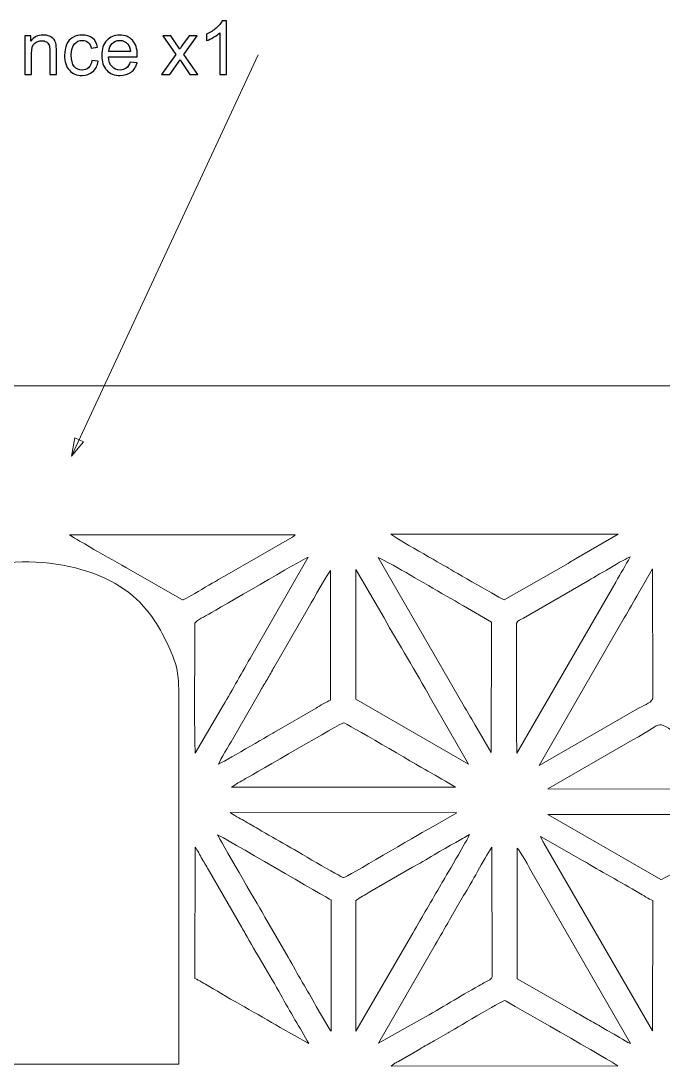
# Model space of a CAD drawing. Header units: inches. Extents: x -60.4 to -14.9, y -20.3 to 14.1.
# Drawn here: x -17.887 to -16.454, y 9.245 to 11.578 of the extents above; entities that cross this region are included whole.
import ezdxf

# ---------------------------------------------------------------- set-up
doc = ezdxf.new("R2010")
doc.units = ezdxf.units.IN
doc.header["$MEASUREMENT"] = 0
doc.layers.add('Master Desktop', color=7, linetype='Continuous', plot=False)
doc.layers.add('WINDOWS', color=7, linetype='Continuous')

msp = doc.modelspace()

# ---------------------------------------------------------------- linework, layer by layer
at = {"layer": 'Master Desktop', "lineweight": 9}
msp.add_open_spline([(-19.6119, 10.7638), (-19.6119, 10.7638), (-16.1355, 10.7638), (-16.1355, 10.7638)], degree=3, dxfattribs=at)
at = {"layer": 'Master Desktop', "color": 5, "lineweight": 9}
for points, knots in [([(-17.2751, 10.4311), (-17.2778, 10.4276), (-17.2786, 10.4275), (-17.2831, 10.425), (-17.2831, 10.425), (-17.2831, 10.425), (-17.4328, 10.3389), (-17.4328, 10.3389), (-17.4328, 10.3389), (-17.4477, 10.3306), (-17.5226, 10.2854), (-17.527, 10.2856), (-17.527, 10.2856), (-17.527, 10.2856), (-17.6532, 10.3577), (-17.6532, 10.3577), (-17.6532, 10.3577), (-17.6754, 10.3717), (-17.7127, 10.3906), (-17.733, 10.4034), (-17.733, 10.4034), (-17.7488, 10.4134), (-17.7637, 10.4203), (-17.7788, 10.431), (-17.7788, 10.431), (-17.7788, 10.431), (-17.2751, 10.4311), (-17.2751, 10.4311)], [0, 0, 0, 0, 0.125, 0.125, 0.125, 0.125, 0.25, 0.25, 0.25, 0.25, 0.375, 0.375, 0.375, 0.375, 0.5, 0.5, 0.5, 0.5, 0.625, 0.625, 0.625, 0.625, 0.75, 0.75, 0.75, 0.75, 1, 1, 1, 1]), ([(-16.65, 10.377), (-16.6565, 10.3735), (-16.6606, 10.3707), (-16.6664, 10.3672), (-16.6664, 10.3672), (-16.6664, 10.3672), (-16.8091, 10.2858), (-16.8091, 10.2858), (-16.8091, 10.2858), (-16.811, 10.2858), (-16.9262, 10.3521), (-16.9363, 10.3584), (-16.9363, 10.3584), (-16.9436, 10.363), (-17.0558, 10.4256), (-17.0622, 10.4325), (-17.0622, 10.4325), (-17.0622, 10.4325), (-16.5549, 10.4324), (-16.5549, 10.4324), (-16.5549, 10.4324), (-16.5549, 10.4324), (-16.65, 10.377), (-16.65, 10.377)], [0, 0, 0, 0, 0.142857, 0.142857, 0.142857, 0.142857, 0.285714, 0.285714, 0.285714, 0.285714, 0.428571, 0.428571, 0.428571, 0.428571, 0.571429, 0.571429, 0.571429, 0.571429, 0.714286, 0.714286, 0.714286, 0.714286, 1, 1, 1, 1]), ([(-18.2248, 10.0567), (-18.2248, 10.0941), (-18.2248, 10.1316), (-18.2076, 10.1766), (-18.2076, 10.1766), (-18.1903, 10.2216), (-18.1558, 10.2743), (-18.096, 10.3117), (-18.096, 10.3117), (-18.0362, 10.3492), (-17.9511, 10.3714), (-17.8691, 10.3705), (-17.8691, 10.3705), (-17.7872, 10.3696), (-17.7084, 10.3454), (-17.6561, 10.3089), (-17.6561, 10.3089), (-17.6037, 10.2724), (-17.5779, 10.2235), (-17.562, 10.1908), (-17.562, 10.1908), (-17.5462, 10.1581), (-17.5405, 10.1415), (-17.5376, 10.1202), (-17.5376, 10.1202), (-17.5347, 10.0989), (-17.5347, 10.0728), (-17.5347, 10.0553), (-17.5347, 10.0553), (-17.5347, 10.0377), (-17.5347, 10.0287), (-17.5347, 10.0197)], [0, 0, 0, 0, 0.111111, 0.111111, 0.111111, 0.111111, 0.222222, 0.222222, 0.222222, 0.222222, 0.333333, 0.333333, 0.333333, 0.333333, 0.444444, 0.444444, 0.444444, 0.444444, 0.555556, 0.555556, 0.555556, 0.555556, 0.666667, 0.666667, 0.666667, 0.666667, 0.777778, 0.777778, 0.777778, 0.777778, 1, 1, 1, 1]), ([(-17.499, 10.234), (-17.4961, 10.2391), (-17.4742, 10.2503), (-17.4681, 10.2537), (-17.4681, 10.2537), (-17.4448, 10.2666), (-17.2601, 10.3753), (-17.246, 10.3812), (-17.246, 10.3812), (-17.246, 10.3812), (-17.372, 10.1611), (-17.372, 10.1611), (-17.372, 10.1611), (-17.3929, 10.1267), (-17.4159, 10.0826), (-17.4352, 10.0514), (-17.4352, 10.0514), (-17.4352, 10.0514), (-17.4983, 9.9432), (-17.4983, 9.9432), (-17.4983, 9.9432), (-17.501, 9.9748), (-17.499, 10.1819), (-17.499, 10.2305), (-17.499, 10.2305), (-17.499, 10.2305), (-17.499, 10.234), (-17.499, 10.234)], [0, 0, 0, 0, 0.125, 0.125, 0.125, 0.125, 0.25, 0.25, 0.25, 0.25, 0.375, 0.375, 0.375, 0.375, 0.5, 0.5, 0.5, 0.5, 0.625, 0.625, 0.625, 0.625, 0.75, 0.75, 0.75, 0.75, 1, 1, 1, 1]), ([(-16.8696, 9.9988), (-16.88, 10.0172), (-16.8911, 10.035), (-16.901, 10.053), (-16.901, 10.053), (-16.901, 10.053), (-17.0904, 10.3802), (-17.0904, 10.3802), (-17.0904, 10.3802), (-17.0904, 10.3802), (-17.057, 10.3633), (-17.057, 10.3633), (-17.057, 10.3633), (-17.0066, 10.3348), (-16.949, 10.2997), (-16.8997, 10.2727), (-16.8997, 10.2727), (-16.8997, 10.2727), (-16.8374, 10.2357), (-16.8374, 10.2357), (-16.8374, 10.2357), (-16.8374, 10.2357), (-16.8378, 9.9447), (-16.8378, 9.9447), (-16.8378, 9.9447), (-16.8378, 9.9447), (-16.8696, 9.9988), (-16.8696, 9.9988)], [0, 0, 0, 0, 0.125, 0.125, 0.125, 0.125, 0.25, 0.25, 0.25, 0.25, 0.375, 0.375, 0.375, 0.375, 0.5, 0.5, 0.5, 0.5, 0.625, 0.625, 0.625, 0.625, 0.75, 0.75, 0.75, 0.75, 1, 1, 1, 1]), ([(-16.7813, 10.234), (-16.7786, 10.2401), (-16.7714, 10.242), (-16.7661, 10.2451), (-16.7661, 10.2451), (-16.7661, 10.2451), (-16.6232, 10.3276), (-16.6232, 10.3276), (-16.6232, 10.3276), (-16.6071, 10.3365), (-16.5379, 10.3786), (-16.5282, 10.3814), (-16.5282, 10.3814), (-16.538, 10.3621), (-16.5491, 10.345), (-16.56, 10.3254), (-16.56, 10.3254), (-16.56, 10.3254), (-16.7804, 9.9433), (-16.7804, 9.9433), (-16.7804, 9.9433), (-16.7827, 9.9632), (-16.7813, 10.1909), (-16.7813, 10.2305), (-16.7813, 10.2305), (-16.7813, 10.2305), (-16.7813, 10.234), (-16.7813, 10.234)], [0, 0, 0, 0, 0.125, 0.125, 0.125, 0.125, 0.25, 0.25, 0.25, 0.25, 0.375, 0.375, 0.375, 0.375, 0.5, 0.5, 0.5, 0.5, 0.625, 0.625, 0.625, 0.625, 0.75, 0.75, 0.75, 0.75, 1, 1, 1, 1]), ([(-17.4465, 9.919), (-17.4432, 9.9281), (-17.4217, 9.9632), (-17.4154, 9.9738), (-17.4154, 9.9738), (-17.4154, 9.9738), (-17.3529, 10.0826), (-17.3529, 10.0826), (-17.3529, 10.0826), (-17.3477, 10.0918), (-17.3428, 10.0999), (-17.3372, 10.1089), (-17.3372, 10.1089), (-17.3319, 10.1176), (-17.3277, 10.1261), (-17.3222, 10.1357), (-17.3222, 10.1357), (-17.3222, 10.1357), (-17.2436, 10.272), (-17.2436, 10.272), (-17.2436, 10.272), (-17.2357, 10.285), (-17.2024, 10.345), (-17.1963, 10.3512), (-17.1963, 10.3512), (-17.1963, 10.3512), (-17.1963, 10.0618), (-17.1963, 10.0618), (-17.1963, 10.0618), (-17.2056, 10.0578), (-17.2199, 10.0495), (-17.2287, 10.044), (-17.2287, 10.044), (-17.2287, 10.044), (-17.3217, 9.9902), (-17.3217, 9.9902), (-17.3217, 9.9902), (-17.3343, 9.9834), (-17.4386, 9.9213), (-17.4465, 9.919)], [0, 0, 0, 0, 0.090909, 0.090909, 0.090909, 0.090909, 0.181818, 0.181818, 0.181818, 0.181818, 0.272727, 0.272727, 0.272727, 0.272727, 0.363636, 0.363636, 0.363636, 0.363636, 0.454545, 0.454545, 0.454545, 0.454545, 0.545455, 0.545455, 0.545455, 0.545455, 0.636364, 0.636364, 0.636364, 0.636364, 0.727273, 0.727273, 0.727273, 0.727273, 0.818182, 0.818182, 0.818182, 0.818182, 1, 1, 1, 1]), ([(-17.1399, 10.3535), (-17.1399, 10.3535), (-17.0771, 10.2456), (-17.0771, 10.2456), (-17.0771, 10.2456), (-17.0445, 10.1874), (-17.0049, 10.1234), (-16.9733, 10.0663), (-16.9733, 10.0663), (-16.9733, 10.0663), (-16.8886, 9.9187), (-16.8886, 9.9187), (-16.8886, 9.9187), (-16.8886, 9.9187), (-17.1401, 10.0638), (-17.1401, 10.0638), (-17.1401, 10.0638), (-17.1401, 10.0638), (-17.1399, 10.3535), (-17.1399, 10.3535)], [0, 0, 0, 0, 0.166667, 0.166667, 0.166667, 0.166667, 0.333333, 0.333333, 0.333333, 0.333333, 0.5, 0.5, 0.5, 0.5, 0.666667, 0.666667, 0.666667, 0.666667, 1, 1, 1, 1]), ([(-16.5411, 10.2454), (-16.5306, 10.2636), (-16.5199, 10.2821), (-16.5094, 10.3009), (-16.5094, 10.3009), (-16.5094, 10.3009), (-16.4777, 10.3547), (-16.4777, 10.3547), (-16.4777, 10.3547), (-16.4777, 10.3547), (-16.4773, 10.068), (-16.4773, 10.068), (-16.4773, 10.068), (-16.4773, 10.0572), (-16.4949, 10.0515), (-16.5077, 10.0443), (-16.5077, 10.0443), (-16.5077, 10.0443), (-16.7309, 9.9159), (-16.7309, 9.9159), (-16.7309, 9.9159), (-16.7309, 9.9159), (-16.5411, 10.2454), (-16.5411, 10.2454)], [0, 0, 0, 0, 0.142857, 0.142857, 0.142857, 0.142857, 0.285714, 0.285714, 0.285714, 0.285714, 0.428571, 0.428571, 0.428571, 0.428571, 0.571429, 0.571429, 0.571429, 0.571429, 0.714286, 0.714286, 0.714286, 0.714286, 1, 1, 1, 1]), ([(-17.5347, 10.0567), (-17.5347, 10.0567), (-17.5347, 9.2489), (-17.5347, 9.2489), (-17.5347, 9.2489), (-17.5347, 9.2489), (-18.2248, 9.2489), (-18.2248, 9.2489), (-18.2248, 9.2489), (-18.2248, 9.2489), (-18.2248, 10.0567), (-18.2248, 10.0567)], [0, 0, 0, 0, 0.25, 0.25, 0.25, 0.25, 0.5, 0.5, 0.5, 0.5, 1, 1, 1, 1]), ([(-17.4174, 9.8675), (-17.4083, 9.874), (-17.397, 9.8802), (-17.3858, 9.8866), (-17.3858, 9.8866), (-17.3659, 9.898), (-17.1719, 10.0114), (-17.1674, 10.0112), (-17.1674, 10.0112), (-17.163, 10.0111), (-17.0062, 9.9185), (-16.979, 9.9034), (-16.979, 9.9034), (-16.9579, 9.8918), (-16.9373, 9.8799), (-16.9176, 9.8675), (-16.9176, 9.8675), (-16.9176, 9.8675), (-17.4174, 9.8675), (-17.4174, 9.8675)], [0, 0, 0, 0, 0.166667, 0.166667, 0.166667, 0.166667, 0.333333, 0.333333, 0.333333, 0.333333, 0.5, 0.5, 0.5, 0.5, 0.666667, 0.666667, 0.666667, 0.666667, 1, 1, 1, 1]), ([(-16.5237, 9.9725), (-16.4387, 10.0159), (-16.4863, 10.0213), (-16.3972, 9.972), (-16.3972, 9.972), (-16.3972, 9.972), (-16.2091, 9.8631), (-16.2091, 9.8631), (-16.2091, 9.8631), (-16.2091, 9.8631), (-16.7118, 9.8635), (-16.7118, 9.8635), (-16.7118, 9.8635), (-16.7118, 9.8635), (-16.5237, 9.9725), (-16.5237, 9.9725)], [0, 0, 0, 0, 0.2, 0.2, 0.2, 0.2, 0.4, 0.4, 0.4, 0.4, 0.6, 0.6, 0.6, 0.6, 1, 1, 1, 1]), ([(-16.978, 9.774), (-16.9992, 9.7626), (-17.1623, 9.6655), (-17.1672, 9.6655), (-17.1672, 9.6655), (-17.1717, 9.6655), (-17.2795, 9.7293), (-17.2946, 9.7379), (-17.2946, 9.7379), (-17.3158, 9.7499), (-17.3363, 9.7617), (-17.3578, 9.7742), (-17.3578, 9.7742), (-17.3684, 9.7804), (-17.3786, 9.7861), (-17.3898, 9.793), (-17.3898, 9.793), (-17.3984, 9.7984), (-17.4132, 9.8046), (-17.4202, 9.8112), (-17.4202, 9.8112), (-17.4202, 9.8112), (-16.9147, 9.8104), (-16.9147, 9.8104), (-16.9147, 9.8104), (-16.9147, 9.8104), (-16.978, 9.774), (-16.978, 9.774)], [0, 0, 0, 0, 0.125, 0.125, 0.125, 0.125, 0.25, 0.25, 0.25, 0.25, 0.375, 0.375, 0.375, 0.375, 0.5, 0.5, 0.5, 0.5, 0.625, 0.625, 0.625, 0.625, 0.75, 0.75, 0.75, 0.75, 1, 1, 1, 1]), ([(-16.2063, 9.8063), (-16.2135, 9.7999), (-16.2289, 9.7936), (-16.2378, 9.7879), (-16.2378, 9.7879), (-16.2484, 9.7811), (-16.2591, 9.7752), (-16.2698, 9.7692), (-16.2698, 9.7692), (-16.2968, 9.7538), (-16.4553, 9.6611), (-16.4593, 9.6611), (-16.4593, 9.6611), (-16.4593, 9.6611), (-16.7118, 9.8067), (-16.7118, 9.8067), (-16.7118, 9.8067), (-16.7118, 9.8067), (-16.2063, 9.8063), (-16.2063, 9.8063)], [0, 0, 0, 0, 0.166667, 0.166667, 0.166667, 0.166667, 0.333333, 0.333333, 0.333333, 0.333333, 0.5, 0.5, 0.5, 0.5, 0.666667, 0.666667, 0.666667, 0.666667, 1, 1, 1, 1]), ([(-17.1952, 9.3229), (-17.1955, 9.3232), (-17.1959, 9.3237), (-17.1961, 9.3239), (-17.1961, 9.3239), (-17.1964, 9.3242), (-17.1968, 9.3247), (-17.1971, 9.325), (-17.1971, 9.325), (-17.1971, 9.325), (-17.2282, 9.378), (-17.2282, 9.378), (-17.2282, 9.378), (-17.2387, 9.3966), (-17.2485, 9.4146), (-17.2594, 9.4324), (-17.2594, 9.4324), (-17.2708, 9.4509), (-17.2799, 9.4694), (-17.2911, 9.488), (-17.2911, 9.488), (-17.2911, 9.488), (-17.3389, 9.5696), (-17.3389, 9.5696), (-17.3389, 9.5696), (-17.3417, 9.5746), (-17.3439, 9.5792), (-17.3468, 9.5844), (-17.3468, 9.5844), (-17.3583, 9.6049), (-17.4444, 9.7511), (-17.4483, 9.7612), (-17.4483, 9.7612), (-17.4397, 9.7583), (-17.2008, 9.6176), (-17.195, 9.6159), (-17.195, 9.6159), (-17.195, 9.6159), (-17.1952, 9.3229), (-17.1952, 9.3229)], [0, 0, 0, 0, 0.090909, 0.090909, 0.090909, 0.090909, 0.181818, 0.181818, 0.181818, 0.181818, 0.272727, 0.272727, 0.272727, 0.272727, 0.363636, 0.363636, 0.363636, 0.363636, 0.454545, 0.454545, 0.454545, 0.454545, 0.545455, 0.545455, 0.545455, 0.545455, 0.636364, 0.636364, 0.636364, 0.636364, 0.727273, 0.727273, 0.727273, 0.727273, 0.818182, 0.818182, 0.818182, 0.818182, 1, 1, 1, 1]), ([(-17.1401, 9.6146), (-17.1308, 9.6213), (-17.119, 9.6273), (-17.1085, 9.6337), (-17.1085, 9.6337), (-17.1085, 9.6337), (-17.0133, 9.6886), (-17.0133, 9.6886), (-17.0133, 9.6886), (-16.9842, 9.7042), (-16.947, 9.7281), (-16.9169, 9.7443), (-16.9169, 9.7443), (-16.9067, 9.7498), (-16.8965, 9.7567), (-16.8865, 9.7616), (-16.8865, 9.7616), (-16.8886, 9.7538), (-16.9438, 9.6613), (-16.9495, 9.6511), (-16.9495, 9.6511), (-16.9702, 9.6146), (-16.9916, 9.5792), (-17.0128, 9.5414), (-17.0128, 9.5414), (-17.0128, 9.5414), (-17.1401, 9.3228), (-17.1401, 9.3228), (-17.1401, 9.3228), (-17.1401, 9.3228), (-17.1401, 9.6146), (-17.1401, 9.6146)], [0, 0, 0, 0, 0.111111, 0.111111, 0.111111, 0.111111, 0.222222, 0.222222, 0.222222, 0.222222, 0.333333, 0.333333, 0.333333, 0.333333, 0.444444, 0.444444, 0.444444, 0.444444, 0.555556, 0.555556, 0.555556, 0.555556, 0.666667, 0.666667, 0.666667, 0.666667, 0.777778, 0.777778, 0.777778, 0.777778, 1, 1, 1, 1]), ([(-16.5084, 9.6316), (-16.4995, 9.6261), (-16.4856, 9.6175), (-16.4773, 9.6145), (-16.4773, 9.6145), (-16.4773, 9.6145), (-16.4778, 9.3238), (-16.4778, 9.3238), (-16.4778, 9.3238), (-16.4778, 9.3238), (-16.7204, 9.7428), (-16.7204, 9.7428), (-16.7204, 9.7428), (-16.7218, 9.7454), (-16.7231, 9.7475), (-16.7241, 9.7494), (-16.7241, 9.7494), (-16.7241, 9.7494), (-16.7278, 9.7577), (-16.7278, 9.7577), (-16.7278, 9.7577), (-16.7278, 9.7577), (-16.6324, 9.7033), (-16.6324, 9.7033), (-16.6324, 9.7033), (-16.597, 9.681), (-16.5472, 9.6552), (-16.5084, 9.6316)], [0, 0, 0, 0, 0.125, 0.125, 0.125, 0.125, 0.25, 0.25, 0.25, 0.25, 0.375, 0.375, 0.375, 0.375, 0.5, 0.5, 0.5, 0.5, 0.625, 0.625, 0.625, 0.625, 0.75, 0.75, 0.75, 0.75, 1, 1, 1, 1]), ([(-17.4985, 9.7338), (-17.4929, 9.7262), (-17.4882, 9.7162), (-17.4827, 9.707), (-17.4827, 9.707), (-17.4768, 9.6971), (-17.4725, 9.6892), (-17.4666, 9.6794), (-17.4666, 9.6794), (-17.4666, 9.6794), (-17.3945, 9.5542), (-17.3945, 9.5542), (-17.3945, 9.5542), (-17.3921, 9.5499), (-17.389, 9.5455), (-17.3866, 9.541), (-17.3866, 9.541), (-17.3644, 9.4993), (-17.3315, 9.447), (-17.3074, 9.4037), (-17.3074, 9.4037), (-17.2874, 9.3675), (-17.2638, 9.3287), (-17.2449, 9.2949), (-17.2449, 9.2949), (-17.2449, 9.2949), (-17.3085, 9.331), (-17.3085, 9.331), (-17.3085, 9.331), (-17.3592, 9.3611), (-17.4185, 9.393), (-17.4679, 9.4231), (-17.4679, 9.4231), (-17.4775, 9.4289), (-17.49, 9.4367), (-17.499, 9.4403), (-17.499, 9.4403), (-17.499, 9.4403), (-17.4985, 9.7338), (-17.4985, 9.7338)], [0, 0, 0, 0, 0.090909, 0.090909, 0.090909, 0.090909, 0.181818, 0.181818, 0.181818, 0.181818, 0.272727, 0.272727, 0.272727, 0.272727, 0.363636, 0.363636, 0.363636, 0.363636, 0.454545, 0.454545, 0.454545, 0.454545, 0.545455, 0.545455, 0.545455, 0.545455, 0.636364, 0.636364, 0.636364, 0.636364, 0.727273, 0.727273, 0.727273, 0.727273, 0.818182, 0.818182, 0.818182, 0.818182, 1, 1, 1, 1]), ([(-16.9626, 9.5158), (-16.9528, 9.5344), (-16.9413, 9.5522), (-16.9307, 9.5712), (-16.9307, 9.5712), (-16.9307, 9.5712), (-16.8994, 9.6255), (-16.8994, 9.6255), (-16.8994, 9.6255), (-16.881, 9.654), (-16.8558, 9.7053), (-16.8362, 9.7335), (-16.8362, 9.7335), (-16.8362, 9.7335), (-16.8361, 9.4444), (-16.8361, 9.4444), (-16.8361, 9.4444), (-16.8361, 9.439), (-16.8449, 9.4359), (-16.85, 9.4328), (-16.85, 9.4328), (-16.8557, 9.4294), (-16.8596, 9.4273), (-16.8656, 9.424), (-16.8656, 9.424), (-16.9076, 9.401), (-16.9499, 9.3737), (-16.9927, 9.3503), (-16.9927, 9.3503), (-16.9927, 9.3503), (-17.0892, 9.2957), (-17.0892, 9.2957), (-17.0892, 9.2957), (-17.0892, 9.2957), (-16.9626, 9.5158), (-16.9626, 9.5158)], [0, 0, 0, 0, 0.1, 0.1, 0.1, 0.1, 0.2, 0.2, 0.2, 0.2, 0.3, 0.3, 0.3, 0.3, 0.4, 0.4, 0.4, 0.4, 0.5, 0.5, 0.5, 0.5, 0.6, 0.6, 0.6, 0.6, 0.7, 0.7, 0.7, 0.7, 0.8, 0.8, 0.8, 0.8, 1, 1, 1, 1]), ([(-16.7797, 9.7313), (-16.7746, 9.727), (-16.7518, 9.6859), (-16.7466, 9.6763), (-16.7466, 9.6763), (-16.7466, 9.6763), (-16.527, 9.2949), (-16.527, 9.2949), (-16.527, 9.2949), (-16.5417, 9.3016), (-16.5614, 9.315), (-16.5749, 9.3223), (-16.5749, 9.3223), (-16.5811, 9.3256), (-16.5847, 9.3275), (-16.5905, 9.3311), (-16.5905, 9.3311), (-16.602, 9.3381), (-16.6118, 9.3432), (-16.6227, 9.3495), (-16.6227, 9.3495), (-16.6334, 9.3556), (-16.6429, 9.3615), (-16.6537, 9.3675), (-16.6537, 9.3675), (-16.6537, 9.3675), (-16.78, 9.4398), (-16.78, 9.4398), (-16.78, 9.4398), (-16.78, 9.4398), (-16.7797, 9.7313), (-16.7797, 9.7313)], [0, 0, 0, 0, 0.111111, 0.111111, 0.111111, 0.111111, 0.222222, 0.222222, 0.222222, 0.222222, 0.333333, 0.333333, 0.333333, 0.333333, 0.444444, 0.444444, 0.444444, 0.444444, 0.555556, 0.555556, 0.555556, 0.555556, 0.666667, 0.666667, 0.666667, 0.666667, 0.777778, 0.777778, 0.777778, 0.777778, 1, 1, 1, 1]), ([(-17.0526, 9.2513), (-17.0496, 9.253), (-17.0476, 9.2537), (-17.0447, 9.2554), (-17.0447, 9.2554), (-17.0447, 9.2554), (-16.9972, 9.2829), (-16.9972, 9.2829), (-16.9972, 9.2829), (-16.9862, 9.2897), (-16.976, 9.2954), (-16.965, 9.3015), (-16.965, 9.3015), (-16.965, 9.3015), (-16.934, 9.3193), (-16.934, 9.3193), (-16.934, 9.3193), (-16.9269, 9.3237), (-16.8115, 9.3914), (-16.8077, 9.3911), (-16.8077, 9.3911), (-16.807, 9.391), (-16.5619, 9.2513), (-16.5556, 9.2452), (-16.5556, 9.2452), (-16.5556, 9.2452), (-17.0612, 9.2448), (-17.0612, 9.2448), (-17.0612, 9.2448), (-17.0612, 9.2448), (-17.0526, 9.2513), (-17.0526, 9.2513)], [0, 0, 0, 0, 0.111111, 0.111111, 0.111111, 0.111111, 0.222222, 0.222222, 0.222222, 0.222222, 0.333333, 0.333333, 0.333333, 0.333333, 0.444444, 0.444444, 0.444444, 0.444444, 0.555556, 0.555556, 0.555556, 0.555556, 0.666667, 0.666667, 0.666667, 0.666667, 0.777778, 0.777778, 0.777778, 0.777778, 1, 1, 1, 1])]:
    msp.add_open_spline(points, degree=3, knots=knots, dxfattribs=at)
at = {"layer": 'WINDOWS', "color": 155}
for points, knots in [([(-17.4289, 11.4584), (-17.4289, 11.4584), (-17.4435, 11.4584), (-17.4435, 11.4584), (-17.4435, 11.4584), (-17.4435, 11.4584), (-17.4435, 11.5518), (-17.4435, 11.5518), (-17.4435, 11.5518), (-17.4471, 11.5484), (-17.4517, 11.545), (-17.4574, 11.5416), (-17.4574, 11.5416), (-17.4631, 11.5383), (-17.4683, 11.5358), (-17.4729, 11.5341), (-17.4729, 11.5341), (-17.4729, 11.5341), (-17.4729, 11.5483), (-17.4729, 11.5483), (-17.4729, 11.5483), (-17.4647, 11.5521), (-17.4575, 11.5568), (-17.4514, 11.5623), (-17.4514, 11.5623), (-17.4452, 11.5677), (-17.4409, 11.573), (-17.4383, 11.5782), (-17.4383, 11.5782), (-17.4383, 11.5782), (-17.4289, 11.5782), (-17.4289, 11.5782), (-17.4289, 11.5782), (-17.4289, 11.5782), (-17.4289, 11.4584), (-17.4289, 11.4584)], [0, 0, 0, 0, 0.1, 0.1, 0.1, 0.1, 0.2, 0.2, 0.2, 0.2, 0.3, 0.3, 0.3, 0.3, 0.4, 0.4, 0.4, 0.4, 0.5, 0.5, 0.5, 0.5, 0.6, 0.6, 0.6, 0.6, 0.7, 0.7, 0.7, 0.7, 0.8, 0.8, 0.8, 0.8, 1, 1, 1, 1]), ([(-17.8782, 11.4584), (-17.8782, 11.4584), (-17.8782, 11.5449), (-17.8782, 11.5449), (-17.8782, 11.5449), (-17.8782, 11.5449), (-17.8651, 11.5449), (-17.8651, 11.5449), (-17.8651, 11.5449), (-17.8651, 11.5449), (-17.8651, 11.5326), (-17.8651, 11.5326), (-17.8651, 11.5326), (-17.8587, 11.542), (-17.8496, 11.5467), (-17.8376, 11.5467), (-17.8376, 11.5467), (-17.8324, 11.5467), (-17.8276, 11.5458), (-17.8232, 11.5439), (-17.8232, 11.5439), (-17.8189, 11.542), (-17.8156, 11.5396), (-17.8134, 11.5365), (-17.8134, 11.5365), (-17.8113, 11.5335), (-17.8097, 11.5299), (-17.8089, 11.5257), (-17.8089, 11.5257), (-17.8083, 11.523), (-17.8081, 11.5183), (-17.8081, 11.5115), (-17.8081, 11.5115), (-17.8081, 11.5115), (-17.8081, 11.4584), (-17.8081, 11.4584), (-17.8081, 11.4584), (-17.8081, 11.4584), (-17.8227, 11.4584), (-17.8227, 11.4584), (-17.8227, 11.4584), (-17.8227, 11.4584), (-17.8227, 11.5109), (-17.8227, 11.5109), (-17.8227, 11.5109), (-17.8227, 11.5169), (-17.8233, 11.5214), (-17.8244, 11.5243), (-17.8244, 11.5243), (-17.8256, 11.5273), (-17.8276, 11.5296), (-17.8305, 11.5314), (-17.8305, 11.5314), (-17.8334, 11.5331), (-17.8368, 11.534), (-17.8407, 11.534), (-17.8407, 11.534), (-17.8469, 11.534), (-17.8523, 11.5321), (-17.8568, 11.5281), (-17.8568, 11.5281), (-17.8613, 11.5241), (-17.8636, 11.5166), (-17.8636, 11.5056), (-17.8636, 11.5056), (-17.8636, 11.5056), (-17.8636, 11.4584), (-17.8636, 11.4584), (-17.8636, 11.4584), (-17.8636, 11.4584), (-17.8782, 11.4584), (-17.8782, 11.4584)], [0, 0, 0, 0, 0.052632, 0.052632, 0.052632, 0.052632, 0.105263, 0.105263, 0.105263, 0.105263, 0.157895, 0.157895, 0.157895, 0.157895, 0.210526, 0.210526, 0.210526, 0.210526, 0.263158, 0.263158, 0.263158, 0.263158, 0.315789, 0.315789, 0.315789, 0.315789, 0.368421, 0.368421, 0.368421, 0.368421, 0.421053, 0.421053, 0.421053, 0.421053, 0.473684, 0.473684, 0.473684, 0.473684, 0.526316, 0.526316, 0.526316, 0.526316, 0.578947, 0.578947, 0.578947, 0.578947, 0.631579, 0.631579, 0.631579, 0.631579, 0.684211, 0.684211, 0.684211, 0.684211, 0.736842, 0.736842, 0.736842, 0.736842, 0.789474, 0.789474, 0.789474, 0.789474, 0.842105, 0.842105, 0.842105, 0.842105, 0.894737, 0.894737, 0.894737, 0.894737, 1, 1, 1, 1]), ([(-17.729, 11.49), (-17.729, 11.49), (-17.7147, 11.488), (-17.7147, 11.488), (-17.7147, 11.488), (-17.7163, 11.4782), (-17.7203, 11.4705), (-17.7268, 11.4649), (-17.7268, 11.4649), (-17.7332, 11.4593), (-17.7412, 11.4565), (-17.7506, 11.4565), (-17.7506, 11.4565), (-17.7624, 11.4565), (-17.7719, 11.4604), (-17.7791, 11.4681), (-17.7791, 11.4681), (-17.7863, 11.4758), (-17.7899, 11.4869), (-17.7899, 11.5013), (-17.7899, 11.5013), (-17.7899, 11.5106), (-17.7883, 11.5188), (-17.7852, 11.5258), (-17.7852, 11.5258), (-17.7821, 11.5327), (-17.7774, 11.538), (-17.7711, 11.5415), (-17.7711, 11.5415), (-17.7648, 11.545), (-17.7579, 11.5467), (-17.7505, 11.5467), (-17.7505, 11.5467), (-17.7411, 11.5467), (-17.7334, 11.5443), (-17.7275, 11.5396), (-17.7275, 11.5396), (-17.7215, 11.5348), (-17.7177, 11.5281), (-17.716, 11.5194), (-17.716, 11.5194), (-17.716, 11.5194), (-17.7302, 11.5172), (-17.7302, 11.5172), (-17.7302, 11.5172), (-17.7316, 11.523), (-17.7339, 11.5274), (-17.7374, 11.5303), (-17.7374, 11.5303), (-17.7409, 11.5332), (-17.745, 11.5347), (-17.7499, 11.5347), (-17.7499, 11.5347), (-17.7573, 11.5347), (-17.7633, 11.5321), (-17.7679, 11.5268), (-17.7679, 11.5268), (-17.7726, 11.5215), (-17.7749, 11.5131), (-17.7749, 11.5017), (-17.7749, 11.5017), (-17.7749, 11.4901), (-17.7726, 11.4817), (-17.7682, 11.4764), (-17.7682, 11.4764), (-17.7637, 11.4712), (-17.7579, 11.4685), (-17.7508, 11.4685), (-17.7508, 11.4685), (-17.745, 11.4685), (-17.7402, 11.4703), (-17.7364, 11.4738), (-17.7364, 11.4738), (-17.7325, 11.4773), (-17.7301, 11.4827), (-17.729, 11.49)], [0, 0, 0, 0, 0.05, 0.05, 0.05, 0.05, 0.1, 0.1, 0.1, 0.1, 0.15, 0.15, 0.15, 0.15, 0.2, 0.2, 0.2, 0.2, 0.25, 0.25, 0.25, 0.25, 0.3, 0.3, 0.3, 0.3, 0.35, 0.35, 0.35, 0.35, 0.4, 0.4, 0.4, 0.4, 0.45, 0.45, 0.45, 0.45, 0.5, 0.5, 0.5, 0.5, 0.55, 0.55, 0.55, 0.55, 0.6, 0.6, 0.6, 0.6, 0.65, 0.65, 0.65, 0.65, 0.7, 0.7, 0.7, 0.7, 0.75, 0.75, 0.75, 0.75, 0.8, 0.8, 0.8, 0.8, 0.85, 0.85, 0.85, 0.85, 0.9, 0.9, 0.9, 0.9, 1, 1, 1, 1]), ([(-17.6432, 11.4864), (-17.6432, 11.4864), (-17.628, 11.4844), (-17.628, 11.4844), (-17.628, 11.4844), (-17.6304, 11.4756), (-17.6348, 11.4687), (-17.6413, 11.4638), (-17.6413, 11.4638), (-17.6477, 11.459), (-17.6559, 11.4565), (-17.6659, 11.4565), (-17.6659, 11.4565), (-17.6786, 11.4565), (-17.6886, 11.4604), (-17.6959, 11.4682), (-17.6959, 11.4682), (-17.7033, 11.476), (-17.707, 11.4869), (-17.707, 11.5009), (-17.707, 11.5009), (-17.707, 11.5154), (-17.7033, 11.5267), (-17.6958, 11.5347), (-17.6958, 11.5347), (-17.6884, 11.5427), (-17.6787, 11.5467), (-17.6668, 11.5467), (-17.6668, 11.5467), (-17.6552, 11.5467), (-17.6458, 11.5428), (-17.6385, 11.5349), (-17.6385, 11.5349), (-17.6312, 11.5271), (-17.6275, 11.516), (-17.6275, 11.5018), (-17.6275, 11.5018), (-17.6275, 11.5009), (-17.6276, 11.4996), (-17.6276, 11.4979), (-17.6276, 11.4979), (-17.6276, 11.4979), (-17.692, 11.4979), (-17.692, 11.4979), (-17.692, 11.4979), (-17.6915, 11.4884), (-17.6888, 11.4811), (-17.684, 11.4761), (-17.684, 11.4761), (-17.6792, 11.4711), (-17.6731, 11.4685), (-17.6659, 11.4685), (-17.6659, 11.4685), (-17.6606, 11.4685), (-17.656, 11.47), (-17.6522, 11.4728), (-17.6522, 11.4728), (-17.6484, 11.4756), (-17.6454, 11.4801), (-17.6432, 11.4864)], [0, 0, 0, 0, 0.0625, 0.0625, 0.0625, 0.0625, 0.125, 0.125, 0.125, 0.125, 0.1875, 0.1875, 0.1875, 0.1875, 0.25, 0.25, 0.25, 0.25, 0.3125, 0.3125, 0.3125, 0.3125, 0.375, 0.375, 0.375, 0.375, 0.4375, 0.4375, 0.4375, 0.4375, 0.5, 0.5, 0.5, 0.5, 0.5625, 0.5625, 0.5625, 0.5625, 0.625, 0.625, 0.625, 0.625, 0.6875, 0.6875, 0.6875, 0.6875, 0.75, 0.75, 0.75, 0.75, 0.8125, 0.8125, 0.8125, 0.8125, 0.875, 0.875, 0.875, 0.875, 1, 1, 1, 1]), ([(-17.6912, 11.5099), (-17.6912, 11.5099), (-17.643, 11.5099), (-17.643, 11.5099), (-17.643, 11.5099), (-17.6437, 11.5171), (-17.6455, 11.5226), (-17.6486, 11.5262), (-17.6486, 11.5262), (-17.6532, 11.5319), (-17.6593, 11.5347), (-17.6667, 11.5347), (-17.6667, 11.5347), (-17.6734, 11.5347), (-17.679, 11.5325), (-17.6836, 11.528), (-17.6836, 11.528), (-17.6882, 11.5235), (-17.6907, 11.5174), (-17.6912, 11.5099)], [0, 0, 0, 0, 0.166667, 0.166667, 0.166667, 0.166667, 0.333333, 0.333333, 0.333333, 0.333333, 0.5, 0.5, 0.5, 0.5, 0.666667, 0.666667, 0.666667, 0.666667, 1, 1, 1, 1]), ([(-17.5732, 11.4584), (-17.5732, 11.4584), (-17.5416, 11.5032), (-17.5416, 11.5032), (-17.5416, 11.5032), (-17.5416, 11.5032), (-17.5709, 11.5449), (-17.5709, 11.5449), (-17.5709, 11.5449), (-17.5709, 11.5449), (-17.5528, 11.5449), (-17.5528, 11.5449), (-17.5528, 11.5449), (-17.5528, 11.5449), (-17.5392, 11.5245), (-17.5392, 11.5245), (-17.5392, 11.5245), (-17.5366, 11.5206), (-17.5346, 11.5175), (-17.5332, 11.5151), (-17.5332, 11.5151), (-17.5308, 11.5185), (-17.5286, 11.5217), (-17.5266, 11.5245), (-17.5266, 11.5245), (-17.5266, 11.5245), (-17.5122, 11.5449), (-17.5122, 11.5449), (-17.5122, 11.5449), (-17.5122, 11.5449), (-17.4943, 11.5449), (-17.4943, 11.5449), (-17.4943, 11.5449), (-17.4943, 11.5449), (-17.5237, 11.5032), (-17.5237, 11.5032), (-17.5237, 11.5032), (-17.5237, 11.5032), (-17.4924, 11.4584), (-17.4924, 11.4584), (-17.4924, 11.4584), (-17.4924, 11.4584), (-17.5102, 11.4584), (-17.5102, 11.4584), (-17.5102, 11.4584), (-17.5102, 11.4584), (-17.5281, 11.485), (-17.5281, 11.485), (-17.5281, 11.485), (-17.5281, 11.485), (-17.5322, 11.4915), (-17.5322, 11.4915), (-17.5322, 11.4915), (-17.5322, 11.4915), (-17.5553, 11.4584), (-17.5553, 11.4584), (-17.5553, 11.4584), (-17.5553, 11.4584), (-17.5732, 11.4584), (-17.5732, 11.4584)], [0, 0, 0, 0, 0.0625, 0.0625, 0.0625, 0.0625, 0.125, 0.125, 0.125, 0.125, 0.1875, 0.1875, 0.1875, 0.1875, 0.25, 0.25, 0.25, 0.25, 0.3125, 0.3125, 0.3125, 0.3125, 0.375, 0.375, 0.375, 0.375, 0.4375, 0.4375, 0.4375, 0.4375, 0.5, 0.5, 0.5, 0.5, 0.5625, 0.5625, 0.5625, 0.5625, 0.625, 0.625, 0.625, 0.625, 0.6875, 0.6875, 0.6875, 0.6875, 0.75, 0.75, 0.75, 0.75, 0.8125, 0.8125, 0.8125, 0.8125, 0.875, 0.875, 0.875, 0.875, 1, 1, 1, 1])]:
    msp.add_open_spline(points, degree=3, knots=knots, dxfattribs=at)
at = {"layer": 'WINDOWS', "color": 155, "lineweight": 9}
for points, knots in [([(-17.7745, 10.6066), (-17.7745, 10.6066), (-17.3578, 11.5025), (-17.3578, 11.5025), (-17.3578, 11.5025), (-17.3578, 11.5025), (-17.3578, 11.5025), (-17.3578, 11.5025)], [0, 0, 0, 0, 0.333333, 0.333333, 0.333333, 0.333333, 1, 1, 1, 1]), ([(-17.7479, 10.6384), (-17.7479, 10.6384), (-17.7745, 10.6066), (-17.7745, 10.6066), (-17.7745, 10.6066), (-17.7745, 10.6066), (-17.7673, 10.6474), (-17.7673, 10.6474), (-17.7673, 10.6474), (-17.7673, 10.6474), (-17.7479, 10.6384), (-17.7479, 10.6384)], [0, 0, 0, 0, 0.25, 0.25, 0.25, 0.25, 0.5, 0.5, 0.5, 0.5, 1, 1, 1, 1])]:
    msp.add_open_spline(points, degree=3, knots=knots, dxfattribs=at)

doc.saveas('drawing.dxf')
